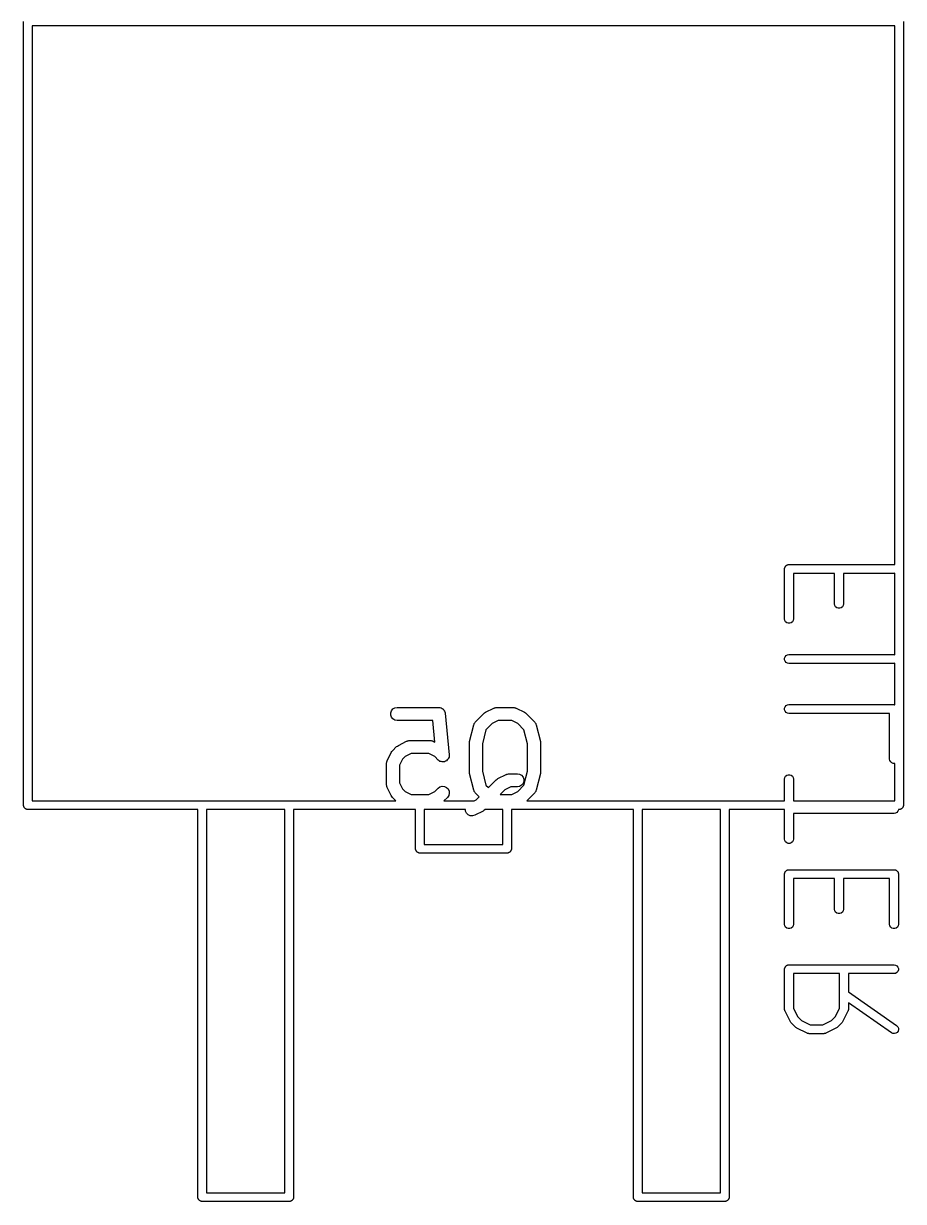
# Model space of a CAD drawing. Extents: x -0.3 to 76.5, y -74.5 to -2.2.
# Drawn here: x 64.95 to 75.05, y -23.05 to -9.53 of the extents above; entities that cross this region are included whole.
import ezdxf

# ---------------------------------------------------------------- set-up
doc = ezdxf.new("R2010")
doc.units = 0
doc.header["$MEASUREMENT"] = 0
doc.layers.add('BLACK', color=7, linetype='CONTINUOUS')

msp = doc.modelspace()

# ---------------------------------------------------------------- linework, layer by layer
at = {"layer": 'Black'}
for p, q in [((64.95, -18.5), (64.95, -9.5)), ((65.05, -9.55), (65.05, -18.45)), ((74.95, -9.55), (65.05, -9.55)), ((74.95, -15.7378), (74.95, -9.55)), ((75.05, -9.5), (75.05, -18.5)), ((73.6852, -15.7873), (73.686, -15.7829)), ((73.6852, -16.3618), (73.6852, -15.7873)), ((73.686, -15.7784), (73.6875, -15.7743)), ((73.686, -15.7829), (73.686, -15.7784)), ((73.6875, -15.7743), (73.6883, -15.7699)), ((73.6883, -15.7699), (73.6905, -15.766)), ((73.6905, -15.766), (73.6921, -15.7619)), ((73.6921, -15.7619), (73.6949, -15.7585)), ((73.6949, -15.7585), (73.6971, -15.7546)), ((73.6971, -15.7546), (73.7005, -15.7518)), ((73.7005, -15.7518), (73.7034, -15.7483)), ((73.7034, -15.7483), (73.7072, -15.7461)), ((73.7072, -15.7461), (73.7106, -15.7433)), ((73.7106, -15.7433), (73.7148, -15.7417)), ((73.7148, -15.7417), (73.7187, -15.7395)), ((73.7187, -15.7395), (73.7231, -15.7388)), ((73.7231, -15.7388), (73.7272, -15.7372)), ((73.7272, -15.7372), (73.7317, -15.7372)), ((73.7317, -15.7372), (73.736, -15.7365)), ((73.736, -15.7365), (74.9425, -15.7365)), ((74.9425, -15.7365), (74.95, -15.7378)), ((74.2598, -15.8381), (73.7868, -15.8381)), ((73.7868, -15.8381), (73.7868, -16.3618)), ((74.2598, -16.1894), (74.2598, -15.8381)), ((74.9425, -15.8381), (74.3614, -15.8381)), ((74.3614, -15.8381), (74.3614, -16.1894)), ((74.95, -15.8367), (74.9425, -15.8381)), ((74.95, -16.7719), (74.95, -15.8367)), ((74.2628, -16.2068), (74.2598, -16.1894)), ((74.2717, -16.2221), (74.2628, -16.2068)), ((74.2852, -16.2334), (74.2717, -16.2221)), ((74.3495, -16.2221), (74.336, -16.2334)), ((74.3583, -16.2068), (74.3495, -16.2221)), ((74.3614, -16.1894), (74.3583, -16.2068)), ((73.6883, -16.3792), (73.6852, -16.3618)), ((73.7868, -16.3618), (73.7838, -16.3792)), ((74.3017, -16.2395), (74.2852, -16.2334)), ((74.3194, -16.2395), (74.3017, -16.2395)), ((74.336, -16.2334), (74.3194, -16.2395)), ((73.6971, -16.3944), (73.6883, -16.3792)), ((73.7106, -16.4058), (73.6971, -16.3944)), ((73.7272, -16.4118), (73.7106, -16.4058)), ((73.7449, -16.4118), (73.7272, -16.4118)), ((73.7614, -16.4058), (73.7449, -16.4118)), ((73.775, -16.3944), (73.7614, -16.4058)), ((73.7838, -16.3792), (73.775, -16.3944)), ((73.7187, -16.7737), (73.736, -16.7706)), ((73.736, -16.7706), (74.9425, -16.7706)), ((74.9425, -16.7706), (74.95, -16.7719)), ((73.686, -16.8126), (73.6921, -16.796)), ((73.686, -16.8302), (73.686, -16.8126)), ((73.6921, -16.8468), (73.686, -16.8302)), ((73.6921, -16.796), (73.7034, -16.7825)), ((73.7034, -16.8603), (73.6921, -16.8468)), ((73.7034, -16.7825), (73.7187, -16.7737)), ((73.7187, -16.8691), (73.7034, -16.8603)), ((73.736, -16.8722), (73.7187, -16.8691)), ((74.9425, -16.8722), (73.736, -16.8722)), ((74.95, -16.8709), (74.9425, -16.8722)), ((74.95, -17.3459), (74.95, -16.8709)), ((69.1642, -17.4394), (69.1731, -17.4149)), ((69.1642, -17.4654), (69.1642, -17.4394)), ((69.1731, -17.4149), (69.1899, -17.3949)), ((69.1899, -17.3949), (69.2124, -17.3819)), ((69.2124, -17.3819), (69.2381, -17.3774)), ((69.2381, -17.3774), (69.7143, -17.3774)), ((69.7143, -17.3774), (69.7171, -17.3779)), ((69.7171, -17.3779), (69.7199, -17.3776)), ((69.7199, -17.3776), (69.7298, -17.3801)), ((69.7298, -17.3801), (69.7399, -17.3819)), ((69.7399, -17.3819), (69.7424, -17.3833)), ((69.7424, -17.3833), (69.7451, -17.384)), ((69.7451, -17.384), (69.7536, -17.3898)), ((69.7536, -17.3898), (69.7625, -17.3949)), ((69.7625, -17.3949), (69.7643, -17.3971)), ((69.7643, -17.3971), (69.7667, -17.3987)), ((69.7667, -17.3987), (69.7726, -17.407)), ((69.7726, -17.407), (69.7792, -17.4149)), ((69.7792, -17.4149), (69.7802, -17.4175)), ((69.7802, -17.4175), (69.7819, -17.4198)), ((69.7819, -17.4198), (69.7846, -17.4297)), ((69.7846, -17.4297), (69.7881, -17.4394)), ((69.7881, -17.4394), (69.7881, -17.4422)), ((69.7881, -17.4422), (69.7889, -17.4449)), ((69.7889, -17.4449), (69.8365, -17.9211)), ((70.1374, -17.5422), (70.2327, -17.447)), ((70.2327, -17.447), (70.2425, -17.4401)), ((70.2425, -17.4401), (70.2522, -17.4329)), ((70.2522, -17.4329), (70.3474, -17.3853)), ((70.3474, -17.3853), (70.3516, -17.3841)), ((70.3516, -17.3841), (70.3553, -17.3819)), ((70.3553, -17.3819), (70.364, -17.3804)), ((70.364, -17.3804), (70.3724, -17.3779)), ((70.3724, -17.3779), (70.3767, -17.3781)), ((70.3767, -17.3781), (70.381, -17.3774)), ((70.381, -17.3774), (70.5714, -17.3774)), ((70.5714, -17.3774), (70.5757, -17.3781)), ((70.5757, -17.3781), (70.58, -17.3779)), ((70.58, -17.3779), (70.5884, -17.3804)), ((70.5884, -17.3804), (70.5971, -17.3819)), ((70.5971, -17.3819), (70.6008, -17.3841)), ((70.6008, -17.3841), (70.605, -17.3853)), ((70.605, -17.3853), (70.7002, -17.4329)), ((70.7002, -17.4329), (70.7099, -17.4401)), ((70.7099, -17.4401), (70.7197, -17.447)), ((70.7197, -17.447), (70.8149, -17.5422)), ((73.686, -17.3871), (73.6921, -17.3705)), ((73.686, -17.4047), (73.686, -17.3871)), ((73.6921, -17.4213), (73.686, -17.4047)), ((73.6921, -17.3705), (73.7034, -17.357)), ((73.7034, -17.4348), (73.6921, -17.4213)), ((73.7034, -17.357), (73.7187, -17.3482)), ((73.7187, -17.4437), (73.7034, -17.4348)), ((73.7187, -17.3482), (73.736, -17.3451)), ((73.736, -17.4467), (73.7187, -17.4437)), ((73.736, -17.3451), (74.9425, -17.3451)), ((74.8917, -17.4467), (73.736, -17.4467)), ((74.8917, -17.9705), (74.8917, -17.4467)), ((74.9425, -17.3451), (74.9469, -17.3459)), ((74.9469, -17.3459), (74.95, -17.3459)), ((69.1731, -17.4899), (69.1642, -17.4654)), ((69.1899, -17.5098), (69.1731, -17.4899)), ((69.2124, -17.5229), (69.1899, -17.5098)), ((69.2381, -17.5274), (69.2124, -17.5229)), ((69.6464, -17.5274), (69.2381, -17.5274)), ((69.6712, -17.7756), (69.6464, -17.5274)), ((70.0701, -17.7675), (70.1177, -17.577)), ((70.1177, -17.577), (70.1206, -17.5705)), ((70.1206, -17.5705), (70.1225, -17.5635)), ((70.1225, -17.5635), (70.1259, -17.5587)), ((70.1259, -17.5587), (70.1283, -17.5533)), ((70.1283, -17.5533), (70.1333, -17.5481)), ((70.1333, -17.5481), (70.1374, -17.5422)), ((70.3301, -17.5616), (70.2582, -17.6336)), ((70.3987, -17.5274), (70.3301, -17.5616)), ((70.5537, -17.5274), (70.3987, -17.5274)), ((70.6222, -17.5616), (70.5537, -17.5274)), ((70.6942, -17.6336), (70.6222, -17.5616)), ((70.8149, -17.5422), (70.8191, -17.5481)), ((70.8191, -17.5481), (70.8241, -17.5533)), ((70.8241, -17.5533), (70.8265, -17.5587)), ((70.8265, -17.5587), (70.8299, -17.5635)), ((70.8299, -17.5635), (70.8317, -17.5705)), ((70.8317, -17.5705), (70.8347, -17.577)), ((70.8347, -17.577), (70.8823, -17.7675)), ((70.2582, -17.6336), (70.2179, -17.7949)), ((70.7345, -17.7949), (70.6942, -17.6336)), ((69.1851, -17.8755), (69.2327, -17.8279)), ((69.2327, -17.8279), (69.2425, -17.821)), ((69.2425, -17.821), (69.2522, -17.8139)), ((69.2522, -17.8139), (69.3474, -17.7663)), ((69.3474, -17.7663), (69.3516, -17.765)), ((69.3516, -17.765), (69.3553, -17.7629)), ((69.3553, -17.7629), (69.364, -17.7613)), ((69.364, -17.7613), (69.3724, -17.7588)), ((69.3724, -17.7588), (69.3767, -17.7591)), ((69.3767, -17.7591), (69.381, -17.7583)), ((69.381, -17.7583), (69.619, -17.7583)), ((69.619, -17.7583), (69.6233, -17.7591)), ((69.6233, -17.7591), (69.6276, -17.7588)), ((69.6276, -17.7588), (69.636, -17.7613)), ((69.636, -17.7613), (69.6447, -17.7629)), ((69.6447, -17.7629), (69.6484, -17.765)), ((69.6484, -17.765), (69.6526, -17.7663)), ((69.6526, -17.7663), (69.6712, -17.7756)), ((70.0679, -17.7857), (70.0695, -17.7767)), ((70.0679, -18.119), (70.0679, -17.7857)), ((70.0695, -17.7767), (70.0701, -17.7675)), ((70.2179, -17.7949), (70.2179, -18.1098)), ((70.7345, -18.1098), (70.7345, -17.7949)), ((70.8823, -17.7675), (70.8829, -17.7767)), ((70.8829, -17.7767), (70.8845, -17.7857)), ((70.8845, -17.7857), (70.8845, -18.119)), ((69.1234, -17.9903), (69.171, -17.895)), ((69.171, -17.895), (69.1782, -17.8854)), ((69.1782, -17.8854), (69.1851, -17.8755)), ((69.2997, -17.973), (69.2655, -18.0415)), ((69.3301, -17.9426), (69.2997, -17.973)), ((69.3987, -17.9083), (69.3301, -17.9426)), ((69.6013, -17.9083), (69.3987, -17.9083)), ((69.6699, -17.9426), (69.6013, -17.9083)), ((69.7089, -17.9816), (69.6699, -17.9426)), ((69.7093, -17.9819), (69.7089, -17.9816)), ((69.7095, -17.9823), (69.7093, -17.9819)), ((69.7199, -17.9893), (69.7095, -17.9823)), ((69.8144, -17.9805), (69.8057, -17.9895)), ((69.8233, -17.9716), (69.8144, -17.9805)), ((69.8235, -17.9712), (69.8233, -17.9716)), ((69.8239, -17.9708), (69.8235, -17.9712)), ((69.829, -17.9594), (69.8239, -17.9708)), ((69.8343, -17.948), (69.829, -17.9594)), ((69.8344, -17.9475), (69.8343, -17.948)), ((69.8346, -17.9471), (69.8344, -17.9475)), ((69.8355, -17.9345), (69.8346, -17.9471)), ((69.8366, -17.922), (69.8355, -17.9345)), ((69.8365, -17.9211), (69.8365, -17.9216)), ((69.8365, -17.9216), (69.8366, -17.922)), ((74.8948, -17.9878), (74.8917, -17.9705)), ((74.9036, -18.0031), (74.8948, -17.9878)), ((69.1155, -18.0238), (69.1162, -18.0196)), ((69.1155, -18.2619), (69.1155, -18.0238)), ((69.116, -18.0152), (69.1185, -18.0068)), ((69.1162, -18.0196), (69.116, -18.0152)), ((69.1185, -18.0068), (69.12, -17.9982)), ((69.12, -17.9982), (69.1222, -17.9944)), ((69.1222, -17.9944), (69.1234, -17.9903)), ((69.2655, -18.0415), (69.2655, -18.2442)), ((69.7302, -17.9965), (69.7199, -17.9893)), ((69.7307, -17.9967), (69.7302, -17.9965)), ((69.7311, -17.9969), (69.7307, -17.9967)), ((69.7433, -18), (69.7311, -17.9969)), ((69.7554, -18.0033), (69.7433, -18)), ((69.7558, -18.0032), (69.7554, -18.0033)), ((69.7563, -18.0034), (69.7558, -18.0032)), ((69.7688, -18.0021), (69.7563, -18.0034)), ((69.7813, -18.001), (69.7688, -18.0021)), ((69.7817, -18.0008), (69.7813, -18.001)), ((69.7822, -18.0008), (69.7817, -18.0008)), ((69.7935, -17.9953), (69.7822, -18.0008)), ((69.8049, -17.99), (69.7935, -17.9953)), ((69.8053, -17.9897), (69.8049, -17.99)), ((69.8057, -17.9895), (69.8053, -17.9897)), ((70.0695, -18.1281), (70.0679, -18.119)), ((70.2179, -18.1098), (70.2582, -18.2712)), ((70.6942, -18.2712), (70.7345, -18.1098)), ((70.8845, -18.119), (70.8829, -18.1281)), ((74.9171, -18.0144), (74.9036, -18.0031)), ((74.9337, -18.0205), (74.9171, -18.0144)), ((74.95, -18.0205), (74.9337, -18.0205)), ((74.95, -18.45), (74.95, -18.0205)), ((69.2655, -18.2442), (69.2997, -18.3127)), ((70.0701, -18.1372), (70.0695, -18.1281)), ((70.1177, -18.3277), (70.0701, -18.1372)), ((70.2857, -18.2987), (70.3755, -18.2089)), ((70.3755, -18.2089), (70.3854, -18.202)), ((70.3854, -18.202), (70.395, -18.1948)), ((70.395, -18.1948), (70.4903, -18.1472)), ((70.4903, -18.1472), (70.4944, -18.146)), ((70.4944, -18.146), (70.4982, -18.1438)), ((70.4982, -18.1438), (70.5068, -18.1423)), ((70.5068, -18.1423), (70.5152, -18.1398)), ((70.5152, -18.1398), (70.5196, -18.14)), ((70.5196, -18.14), (70.5238, -18.1393)), ((70.5238, -18.1393), (70.619, -18.1393)), ((70.619, -18.1393), (70.6447, -18.1438)), ((70.6447, -18.1438), (70.6673, -18.1568)), ((70.6673, -18.1568), (70.684, -18.1768)), ((70.684, -18.2518), (70.6673, -18.2717)), ((70.684, -18.1768), (70.6929, -18.2013)), ((70.6929, -18.2273), (70.684, -18.2518)), ((70.6929, -18.2013), (70.6929, -18.2273)), ((70.8823, -18.1372), (70.8347, -18.3277)), ((70.8829, -18.1281), (70.8823, -18.1372)), ((73.6852, -18.2003), (73.6883, -18.1829)), ((73.6852, -18.45), (73.6852, -18.2003)), ((73.6883, -18.1829), (73.6971, -18.1676)), ((73.6971, -18.1676), (73.7106, -18.1563)), ((73.7106, -18.1563), (73.7272, -18.1502)), ((73.7272, -18.1502), (73.7449, -18.1502)), ((73.7449, -18.1502), (73.7614, -18.1563)), ((73.7614, -18.1563), (73.775, -18.1676)), ((73.775, -18.1676), (73.7838, -18.1829)), ((73.7838, -18.1829), (73.7868, -18.2003)), ((73.7868, -18.2003), (73.7868, -18.45)), ((69.1162, -18.2662), (69.1155, -18.2619)), ((69.116, -18.2705), (69.1162, -18.2662)), ((69.1185, -18.2789), (69.116, -18.2705)), ((69.12, -18.2876), (69.1185, -18.2789)), ((69.1222, -18.2913), (69.12, -18.2876)), ((69.1234, -18.2954), (69.1222, -18.2913)), ((69.171, -18.3907), (69.1234, -18.2954)), ((69.1782, -18.4003), (69.171, -18.3907)), ((69.2997, -18.3127), (69.3301, -18.3431)), ((69.3301, -18.3431), (69.3987, -18.3774)), ((69.3987, -18.3774), (69.6013, -18.3774)), ((69.6013, -18.3774), (69.6699, -18.3431)), ((69.6699, -18.3431), (69.7089, -18.3041)), ((69.7089, -18.3041), (69.7302, -18.2892)), ((69.7302, -18.2892), (69.7554, -18.2824)), ((69.7554, -18.2824), (69.7813, -18.2847)), ((69.7813, -18.2847), (69.8049, -18.2957)), ((69.8049, -18.2957), (69.8233, -18.3141)), ((69.8299, -18.3888), (69.8149, -18.4102)), ((69.8233, -18.3141), (69.8343, -18.3377)), ((69.8366, -18.3637), (69.8299, -18.3888)), ((69.8343, -18.3377), (69.8366, -18.3637)), ((70.1206, -18.3343), (70.1177, -18.3277)), ((70.1225, -18.3412), (70.1206, -18.3343)), ((70.1259, -18.3461), (70.1225, -18.3412)), ((70.1283, -18.3515), (70.1259, -18.3461)), ((70.1333, -18.3567), (70.1283, -18.3515)), ((70.1374, -18.3626), (70.1333, -18.3567)), ((70.1796, -18.4048), (70.1374, -18.3626)), ((70.2582, -18.2712), (70.2857, -18.2987)), ((70.473, -18.3235), (70.4192, -18.3774)), ((70.4192, -18.3774), (70.5537, -18.3774)), ((70.5415, -18.2893), (70.473, -18.3235)), ((70.619, -18.2893), (70.5415, -18.2893)), ((70.5537, -18.3774), (70.6222, -18.3431)), ((70.6447, -18.2848), (70.619, -18.2893)), ((70.6222, -18.3431), (70.6942, -18.2712)), ((70.6673, -18.2717), (70.6447, -18.2848)), ((70.8149, -18.3626), (70.7275, -18.45)), ((70.8191, -18.3567), (70.8149, -18.3626)), ((70.8241, -18.3515), (70.8191, -18.3567)), ((70.8265, -18.3461), (70.8241, -18.3515)), ((70.8299, -18.3412), (70.8265, -18.3461)), ((70.8317, -18.3343), (70.8299, -18.3412)), ((70.8347, -18.3277), (70.8317, -18.3343)), ((64.9508, -18.5043), (64.95, -18.5)), ((64.9508, -18.5087), (64.9508, -18.5043)), ((64.9523, -18.5128), (64.9508, -18.5087)), ((64.953, -18.5171), (64.9523, -18.5128)), ((64.9552, -18.5209), (64.953, -18.5171)), ((64.9567, -18.525), (64.9552, -18.5209)), ((64.9595, -18.5284), (64.9567, -18.525)), ((64.9617, -18.5321), (64.9595, -18.5284)), ((65.05, -18.45), (69.2249, -18.45)), ((69.1851, -18.4102), (69.1782, -18.4003)), ((69.2249, -18.45), (69.1851, -18.4102)), ((69.8149, -18.4102), (69.7751, -18.45)), ((69.7751, -18.45), (70.1228, -18.45)), ((70.1228, -18.45), (70.146, -18.4384)), ((70.146, -18.4384), (70.1796, -18.4048)), ((70.7275, -18.45), (73.6852, -18.45)), ((73.7868, -18.45), (74.95, -18.45)), ((75.0405, -18.5284), (75.0383, -18.5321)), ((75.0433, -18.525), (75.0405, -18.5284)), ((75.0448, -18.5209), (75.0433, -18.525)), ((75.047, -18.5171), (75.0448, -18.5209)), ((75.0477, -18.5128), (75.047, -18.5171)), ((75.0492, -18.5087), (75.0477, -18.5128)), ((75.05, -18.5), (75.0492, -18.5043)), ((75.0492, -18.5043), (75.0492, -18.5087)), ((64.965, -18.535), (64.9617, -18.5321)), ((64.9679, -18.5383), (64.965, -18.535)), ((64.9716, -18.5405), (64.9679, -18.5383)), ((64.975, -18.5433), (64.9716, -18.5405)), ((64.9791, -18.5448), (64.975, -18.5433)), ((64.9829, -18.547), (64.9791, -18.5448)), ((64.9872, -18.5477), (64.9829, -18.547)), ((64.9913, -18.5492), (64.9872, -18.5477)), ((64.9957, -18.5492), (64.9913, -18.5492)), ((65, -18.55), (64.9957, -18.5492)), ((66.95, -18.55), (65, -18.55)), ((66.95, -23), (66.95, -18.55)), ((67.05, -18.55), (67.05, -22.95)), ((67.95, -18.55), (67.05, -18.55)), ((67.95, -22.95), (67.95, -18.55)), ((69.45, -18.55), (68.05, -18.55)), ((68.05, -18.55), (68.05, -23)), ((69.45, -19), (69.45, -18.55)), ((70.0212, -18.55), (69.55, -18.55)), ((69.55, -18.55), (69.55, -18.95)), ((70.0233, -18.569), (70.0212, -18.55)), ((70.035, -18.5923), (70.0233, -18.569)), ((70.0539, -18.6102), (70.035, -18.5923)), ((70.0778, -18.6206), (70.0539, -18.6102)), ((70.1038, -18.6221), (70.0778, -18.6206)), ((70.1288, -18.6147), (70.1038, -18.6221)), ((70.224, -18.5671), (70.1288, -18.6147)), ((70.2337, -18.5599), (70.224, -18.5671)), ((70.2435, -18.553), (70.2337, -18.5599)), ((70.2465, -18.55), (70.2435, -18.553)), ((70.45, -18.55), (70.2465, -18.55)), ((70.45, -18.95), (70.45, -18.55)), ((71.95, -18.55), (70.55, -18.55)), ((70.55, -18.55), (70.55, -19)), ((71.95, -23), (71.95, -18.55)), ((72.05, -18.55), (72.05, -22.95)), ((72.95, -18.55), (72.05, -18.55)), ((72.95, -22.95), (72.95, -18.55)), ((73.6852, -18.55), (73.05, -18.55)), ((73.05, -18.55), (73.05, -23)), ((73.6852, -18.8897), (73.6852, -18.55)), ((74.9425, -18.5958), (73.7868, -18.5958)), ((73.7868, -18.5958), (73.7868, -18.8897)), ((74.9599, -18.5927), (74.9425, -18.5958)), ((74.9752, -18.5839), (74.9599, -18.5927)), ((74.9865, -18.5704), (74.9752, -18.5839)), ((74.9926, -18.5538), (74.9865, -18.5704)), ((75, -18.55), (74.9926, -18.55)), ((74.9926, -18.55), (74.9926, -18.5538)), ((75.0043, -18.5492), (75, -18.55)), ((75.0087, -18.5492), (75.0043, -18.5492)), ((75.0128, -18.5477), (75.0087, -18.5492)), ((75.0171, -18.547), (75.0128, -18.5477)), ((75.0209, -18.5448), (75.0171, -18.547)), ((75.025, -18.5433), (75.0209, -18.5448)), ((75.0284, -18.5405), (75.025, -18.5433)), ((75.0321, -18.5383), (75.0284, -18.5405)), ((75.035, -18.535), (75.0321, -18.5383)), ((75.0383, -18.5321), (75.035, -18.535)), ((73.6883, -18.9071), (73.6852, -18.8897)), ((73.6971, -18.9223), (73.6883, -18.9071)), ((73.7106, -18.9337), (73.6971, -18.9223)), ((73.7272, -18.9397), (73.7106, -18.9337)), ((73.7614, -18.9337), (73.7449, -18.9397)), ((73.775, -18.9223), (73.7614, -18.9337)), ((73.7838, -18.9071), (73.775, -18.9223)), ((73.7868, -18.8897), (73.7838, -18.9071)), ((69.4508, -19.0043), (69.45, -19)), ((69.4508, -19.0087), (69.4508, -19.0043)), ((69.4523, -19.0128), (69.4508, -19.0087)), ((69.453, -19.0171), (69.4523, -19.0128)), ((69.4552, -19.0209), (69.453, -19.0171)), ((69.4567, -19.025), (69.4552, -19.0209)), ((69.4595, -19.0284), (69.4567, -19.025)), ((69.4617, -19.0321), (69.4595, -19.0284)), ((69.465, -19.035), (69.4617, -19.0321)), ((69.4679, -19.0383), (69.465, -19.035)), ((69.4716, -19.0405), (69.4679, -19.0383)), ((69.475, -19.0433), (69.4716, -19.0405)), ((69.4791, -19.0448), (69.475, -19.0433)), ((69.4829, -19.047), (69.4791, -19.0448)), ((69.4872, -19.0477), (69.4829, -19.047)), ((69.4913, -19.0492), (69.4872, -19.0477)), ((69.4957, -19.0492), (69.4913, -19.0492)), ((69.5, -19.05), (69.4957, -19.0492)), ((70.5, -19.05), (69.5, -19.05)), ((69.55, -18.95), (70.45, -18.95)), ((70.5043, -19.0492), (70.5, -19.05)), ((70.5087, -19.0492), (70.5043, -19.0492)), ((70.5128, -19.0477), (70.5087, -19.0492)), ((70.5171, -19.047), (70.5128, -19.0477)), ((70.5209, -19.0448), (70.5171, -19.047)), ((70.525, -19.0433), (70.5209, -19.0448)), ((70.5284, -19.0405), (70.525, -19.0433)), ((70.5321, -19.0383), (70.5284, -19.0405)), ((70.535, -19.035), (70.5321, -19.0383)), ((70.5383, -19.0321), (70.535, -19.035)), ((70.5405, -19.0284), (70.5383, -19.0321)), ((70.5433, -19.025), (70.5405, -19.0284)), ((70.5448, -19.0209), (70.5433, -19.025)), ((70.547, -19.0171), (70.5448, -19.0209)), ((70.5477, -19.0128), (70.547, -19.0171)), ((70.5492, -19.0087), (70.5477, -19.0128)), ((70.55, -19), (70.5492, -19.0043)), ((70.5492, -19.0043), (70.5492, -19.0087)), ((73.7449, -18.9397), (73.7272, -18.9397)), ((73.6852, -19.2919), (73.686, -19.2875)), ((73.6852, -19.8664), (73.6852, -19.2919)), ((73.686, -19.283), (73.6875, -19.2789)), ((73.686, -19.2875), (73.686, -19.283)), ((73.6875, -19.2789), (73.6883, -19.2745)), ((73.6883, -19.2745), (73.6905, -19.2706)), ((73.6905, -19.2706), (73.6921, -19.2665)), ((73.6921, -19.2665), (73.6949, -19.2631)), ((73.6949, -19.2631), (73.6971, -19.2592)), ((73.6971, -19.2592), (73.7005, -19.2563)), ((73.7005, -19.2563), (73.7034, -19.2529)), ((73.7034, -19.2529), (73.7072, -19.2507)), ((73.7072, -19.2507), (73.7106, -19.2479)), ((73.7106, -19.2479), (73.7148, -19.2463)), ((73.7148, -19.2463), (73.7187, -19.2441)), ((73.7187, -19.2441), (73.7231, -19.2433)), ((73.7231, -19.2433), (73.7272, -19.2418)), ((73.7272, -19.2418), (73.7317, -19.2418)), ((73.7317, -19.2418), (73.736, -19.2411)), ((73.736, -19.2411), (74.9425, -19.2411)), ((74.9425, -19.2411), (74.9469, -19.2418)), ((74.9469, -19.2418), (74.9514, -19.2418)), ((74.9514, -19.2418), (74.9555, -19.2433)), ((74.9555, -19.2433), (74.9599, -19.2441)), ((74.9599, -19.2441), (74.9638, -19.2463)), ((74.9638, -19.2463), (74.9679, -19.2479)), ((74.9679, -19.2479), (74.9714, -19.2507)), ((74.9714, -19.2507), (74.9752, -19.2529)), ((74.9752, -19.2529), (74.9781, -19.2563)), ((74.9781, -19.2563), (74.9815, -19.2592)), ((74.9815, -19.2592), (74.9837, -19.2631)), ((74.9837, -19.2631), (74.9865, -19.2665)), ((74.9865, -19.2665), (74.9881, -19.2706)), ((74.9881, -19.2706), (74.9903, -19.2745)), ((74.9903, -19.2745), (74.9911, -19.2789)), ((74.9911, -19.2789), (74.9926, -19.283)), ((74.9926, -19.283), (74.9926, -19.2875)), ((74.9926, -19.2875), (74.9933, -19.2919)), ((74.9933, -19.2919), (74.9933, -19.8664)), ((74.2598, -19.3427), (73.7868, -19.3427)), ((73.7868, -19.3427), (73.7868, -19.8664)), ((74.2598, -19.694), (74.2598, -19.3427)), ((74.8917, -19.3427), (74.3614, -19.3427)), ((74.3614, -19.3427), (74.3614, -19.694)), ((74.8917, -19.8664), (74.8917, -19.3427)), ((74.2628, -19.7114), (74.2598, -19.694)), ((74.2717, -19.7267), (74.2628, -19.7114)), ((74.2852, -19.738), (74.2717, -19.7267)), ((74.3017, -19.7441), (74.2852, -19.738)), ((74.3194, -19.7441), (74.3017, -19.7441)), ((74.336, -19.738), (74.3194, -19.7441)), ((74.3495, -19.7267), (74.336, -19.738)), ((74.3583, -19.7114), (74.3495, -19.7267)), ((74.3614, -19.694), (74.3583, -19.7114)), ((73.6883, -19.8838), (73.6852, -19.8664)), ((73.7868, -19.8664), (73.7838, -19.8838)), ((74.8948, -19.8838), (74.8917, -19.8664)), ((74.9933, -19.8664), (74.9903, -19.8838)), ((73.6971, -19.899), (73.6883, -19.8838)), ((73.7106, -19.9104), (73.6971, -19.899)), ((73.7272, -19.9164), (73.7106, -19.9104)), ((73.7449, -19.9164), (73.7272, -19.9164)), ((73.7614, -19.9104), (73.7449, -19.9164)), ((73.775, -19.899), (73.7614, -19.9104)), ((73.7838, -19.8838), (73.775, -19.899)), ((74.9036, -19.899), (74.8948, -19.8838)), ((74.9171, -19.9104), (74.9036, -19.899)), ((74.9337, -19.9164), (74.9171, -19.9104)), ((74.9514, -19.9164), (74.9337, -19.9164)), ((74.9679, -19.9104), (74.9514, -19.9164)), ((74.9815, -19.899), (74.9679, -19.9104)), ((74.9903, -19.8838), (74.9815, -19.899)), ((73.6852, -20.3835), (73.686, -20.3791)), ((73.6852, -20.8431), (73.6852, -20.3835)), ((73.686, -20.3746), (73.6875, -20.3705)), ((73.686, -20.3791), (73.686, -20.3746)), ((73.6875, -20.3705), (73.6883, -20.3661)), ((73.6883, -20.3661), (73.6905, -20.3622)), ((73.6905, -20.3622), (73.6921, -20.3581)), ((73.6921, -20.3581), (73.6949, -20.3546)), ((73.6949, -20.3546), (73.6971, -20.3508)), ((73.6971, -20.3508), (73.7005, -20.3479)), ((73.7005, -20.3479), (73.7034, -20.3445)), ((73.7034, -20.3445), (73.7072, -20.3423)), ((73.7072, -20.3423), (73.7106, -20.3395)), ((73.7106, -20.3395), (73.7148, -20.3379)), ((73.7148, -20.3379), (73.7187, -20.3357)), ((73.7187, -20.3357), (73.7231, -20.3349)), ((73.7231, -20.3349), (73.7272, -20.3334)), ((73.7272, -20.3334), (73.7317, -20.3334)), ((73.7317, -20.3334), (73.736, -20.3327)), ((73.736, -20.3327), (74.9425, -20.3327)), ((74.9425, -20.3327), (74.9599, -20.3357)), ((74.9599, -20.3357), (74.9752, -20.3445)), ((74.9752, -20.4224), (74.9599, -20.4312)), ((74.9752, -20.3445), (74.9865, -20.3581)), ((74.9865, -20.4089), (74.9752, -20.4224)), ((74.9865, -20.3581), (74.9926, -20.3746)), ((74.9926, -20.3923), (74.9865, -20.4089)), ((74.9926, -20.3746), (74.9926, -20.3923)), ((73.7868, -20.4343), (73.7868, -20.8311)), ((74.3172, -20.4343), (73.7868, -20.4343)), ((74.3172, -20.8311), (74.3172, -20.4343)), ((74.9425, -20.4343), (74.4188, -20.4343)), ((74.4188, -20.4343), (74.4188, -20.6443)), ((74.9599, -20.4312), (74.9425, -20.4343)), ((74.4188, -20.6443), (74.9717, -21.0313)), ((74.9134, -21.1145), (74.4188, -20.7683)), ((74.4188, -20.7683), (74.4188, -20.8431)), ((73.6858, -20.846), (73.6852, -20.8431)), ((73.6856, -20.8489), (73.6858, -20.846)), ((73.6873, -20.8546), (73.6856, -20.8489)), ((73.6883, -20.8604), (73.6873, -20.8546)), ((73.6898, -20.863), (73.6883, -20.8604)), ((73.6906, -20.8658), (73.6898, -20.863)), ((73.7481, -20.9807), (73.6906, -20.8658)), ((73.7868, -20.8311), (73.8353, -20.9279)), ((73.8353, -20.9279), (73.881, -20.9737)), ((74.223, -20.9737), (74.2688, -20.9279)), ((74.2688, -20.9279), (74.3172, -20.8311)), ((74.4135, -20.8658), (74.356, -20.9807)), ((74.4143, -20.863), (74.4135, -20.8658)), ((74.4158, -20.8604), (74.4143, -20.863)), ((74.4168, -20.8546), (74.4158, -20.8604)), ((74.4185, -20.8489), (74.4168, -20.8546)), ((74.4188, -20.8431), (74.4183, -20.846)), ((74.4183, -20.846), (74.4185, -20.8489)), ((73.7529, -20.9872), (73.7481, -20.9807)), ((73.7576, -20.9939), (73.7529, -20.9872)), ((73.815, -21.0513), (73.7576, -20.9939)), ((73.8217, -21.056), (73.815, -21.0513)), ((73.8282, -21.0609), (73.8217, -21.056)), ((73.9431, -21.1183), (73.8282, -21.0609)), ((73.881, -20.9737), (73.9778, -21.0221)), ((73.9778, -21.0221), (74.1262, -21.0221)), ((74.1262, -21.0221), (74.223, -20.9737)), ((74.2758, -21.0609), (74.1609, -21.1183)), ((74.2824, -21.056), (74.2758, -21.0609)), ((74.289, -21.0513), (74.2824, -21.056)), ((74.3465, -20.9939), (74.289, -21.0513)), ((74.3512, -20.9872), (74.3465, -20.9939)), ((74.356, -20.9807), (74.3512, -20.9872)), ((74.9717, -21.0313), (74.9842, -21.0437)), ((74.9886, -21.0943), (74.9785, -21.1088)), ((74.9842, -21.0437), (74.9916, -21.0597)), ((74.9932, -21.0773), (74.9886, -21.0943)), ((74.9916, -21.0597), (74.9932, -21.0773)), ((73.9459, -21.1192), (73.9431, -21.1183)), ((73.9485, -21.1206), (73.9459, -21.1192)), ((73.9543, -21.1216), (73.9485, -21.1206)), ((73.96, -21.1233), (73.9543, -21.1216)), ((73.963, -21.1232), (73.96, -21.1233)), ((73.9659, -21.1237), (73.963, -21.1232)), ((74.1382, -21.1237), (73.9659, -21.1237)), ((74.1411, -21.1232), (74.1382, -21.1237)), ((74.144, -21.1233), (74.1411, -21.1232)), ((74.1497, -21.1216), (74.144, -21.1233)), ((74.1556, -21.1206), (74.1497, -21.1216)), ((74.1581, -21.1192), (74.1556, -21.1206)), ((74.1609, -21.1183), (74.1581, -21.1192)), ((74.9294, -21.122), (74.9134, -21.1145)), ((74.947, -21.1235), (74.9294, -21.122)), ((74.964, -21.1189), (74.947, -21.1235)), ((74.9785, -21.1088), (74.964, -21.1189)), ((67.05, -22.95), (67.95, -22.95)), ((72.05, -22.95), (72.95, -22.95)), ((66.9508, -23.0043), (66.95, -23)), ((66.9508, -23.0087), (66.9508, -23.0043)), ((66.9523, -23.0128), (66.9508, -23.0087)), ((66.953, -23.0171), (66.9523, -23.0128)), ((66.9552, -23.0209), (66.953, -23.0171)), ((66.9567, -23.025), (66.9552, -23.0209)), ((66.9595, -23.0284), (66.9567, -23.025)), ((66.9617, -23.0321), (66.9595, -23.0284)), ((66.965, -23.035), (66.9617, -23.0321)), ((66.9679, -23.0383), (66.965, -23.035)), ((66.9716, -23.0405), (66.9679, -23.0383)), ((66.975, -23.0433), (66.9716, -23.0405)), ((66.9791, -23.0448), (66.975, -23.0433)), ((66.9829, -23.047), (66.9791, -23.0448)), ((66.9872, -23.0477), (66.9829, -23.047)), ((66.9913, -23.0492), (66.9872, -23.0477)), ((66.9957, -23.0492), (66.9913, -23.0492)), ((67, -23.05), (66.9957, -23.0492)), ((68, -23.05), (67, -23.05)), ((68.0043, -23.0492), (68, -23.05)), ((68.0087, -23.0492), (68.0043, -23.0492)), ((68.0128, -23.0477), (68.0087, -23.0492)), ((68.0171, -23.047), (68.0128, -23.0477)), ((68.0209, -23.0448), (68.0171, -23.047)), ((68.025, -23.0433), (68.0209, -23.0448)), ((68.0284, -23.0405), (68.025, -23.0433)), ((68.0321, -23.0383), (68.0284, -23.0405)), ((68.035, -23.035), (68.0321, -23.0383)), ((68.0383, -23.0321), (68.035, -23.035)), ((68.0405, -23.0284), (68.0383, -23.0321)), ((68.0433, -23.025), (68.0405, -23.0284)), ((68.0448, -23.0209), (68.0433, -23.025)), ((68.047, -23.0171), (68.0448, -23.0209)), ((68.0477, -23.0128), (68.047, -23.0171)), ((68.0492, -23.0087), (68.0477, -23.0128)), ((68.05, -23), (68.0492, -23.0043)), ((68.0492, -23.0043), (68.0492, -23.0087)), ((71.9508, -23.0043), (71.95, -23)), ((71.9508, -23.0087), (71.9508, -23.0043)), ((71.9523, -23.0128), (71.9508, -23.0087)), ((71.953, -23.0171), (71.9523, -23.0128)), ((71.9552, -23.0209), (71.953, -23.0171)), ((71.9567, -23.025), (71.9552, -23.0209)), ((71.9595, -23.0284), (71.9567, -23.025)), ((71.9617, -23.0321), (71.9595, -23.0284)), ((71.965, -23.035), (71.9617, -23.0321)), ((71.9679, -23.0383), (71.965, -23.035)), ((71.9716, -23.0405), (71.9679, -23.0383)), ((71.975, -23.0433), (71.9716, -23.0405)), ((71.9791, -23.0448), (71.975, -23.0433)), ((71.9829, -23.047), (71.9791, -23.0448)), ((71.9872, -23.0477), (71.9829, -23.047)), ((71.9913, -23.0492), (71.9872, -23.0477)), ((71.9957, -23.0492), (71.9913, -23.0492)), ((72, -23.05), (71.9957, -23.0492)), ((73, -23.05), (72, -23.05)), ((73.0043, -23.0492), (73, -23.05)), ((73.0087, -23.0492), (73.0043, -23.0492)), ((73.0128, -23.0477), (73.0087, -23.0492)), ((73.0171, -23.047), (73.0128, -23.0477)), ((73.0209, -23.0448), (73.0171, -23.047)), ((73.025, -23.0433), (73.0209, -23.0448)), ((73.0284, -23.0405), (73.025, -23.0433)), ((73.0321, -23.0383), (73.0284, -23.0405)), ((73.035, -23.035), (73.0321, -23.0383)), ((73.0383, -23.0321), (73.035, -23.035)), ((73.0405, -23.0284), (73.0383, -23.0321)), ((73.0433, -23.025), (73.0405, -23.0284)), ((73.0448, -23.0209), (73.0433, -23.025)), ((73.047, -23.0171), (73.0448, -23.0209)), ((73.0477, -23.0128), (73.047, -23.0171)), ((73.0492, -23.0087), (73.0477, -23.0128)), ((73.05, -23), (73.0492, -23.0043)), ((73.0492, -23.0043), (73.0492, -23.0087))]:
    msp.add_line(p, q, dxfattribs=at)

doc.saveas('drawing.dxf')
